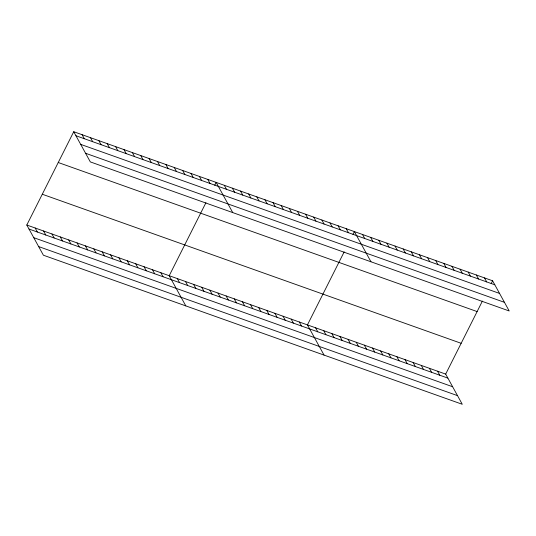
<?xml version="1.0" encoding="UTF-8"?>
<svg xmlns="http://www.w3.org/2000/svg" width="536" height="536" viewBox="0 0 536 536"><rect width="100%" height="100%" fill="white"/><g stroke="black" fill="none" stroke-linecap="round" stroke-linejoin="round"><path stroke-width="0.8" d="M26.8 225.026L445.677 374.095L462.267 404.278L43.396 255.216L26.8 225.026L73.734 131.722L492.604 280.784L509.2 310.974L90.323 161.906L73.734 131.722M205.938 202.695L169.215 275.712L185.811 305.895M214.742 185.201L216.149 182.401L232.745 212.591M344.172 251.887L307.443 324.903L324.039 355.087M352.969 234.393L354.376 231.592L370.972 261.782M445.677 374.095L482.4 301.078M491.197 283.584L492.604 280.784M75.938 135.735L494.815 284.797M80.688 144.372L499.559 293.433M85.579 153.269L504.45 302.338M58.243 162.515L477.12 311.577M42.29 194.24L461.161 343.301M29.004 229.04L447.882 378.108M33.755 237.676L452.632 386.744M38.646 246.58L457.523 395.642M484.477 277.896L486.681 281.909M476.343 275.002L478.548 279.015M468.209 272.107L470.42 276.12M460.082 269.213L462.287 273.226M451.949 266.318L454.16 270.332M443.821 263.424L446.026 267.437M435.688 260.53L437.892 264.543M427.554 257.635L429.765 261.648M419.427 254.741L421.631 258.754M411.293 251.853L413.504 255.866M403.166 248.959L405.37 252.972M395.032 246.064L397.236 250.078M386.898 243.17L389.109 247.183M378.771 240.275L380.975 244.289M370.637 237.381L372.848 241.394M362.51 234.487L364.715 238.5M437.543 371.2L439.748 375.213M429.41 368.306L431.621 372.319M346.249 228.705L348.454 232.711M421.283 365.411L423.487 369.425M338.115 225.81L340.32 229.823M413.149 362.517L415.36 366.53M329.982 222.916L332.193 226.929M405.022 359.629L407.226 363.643M321.855 220.021L324.059 224.035M396.888 356.735L399.092 360.748M313.721 217.127L315.925 221.14M388.754 353.84L390.965 357.854M305.594 214.233L307.798 218.246M380.627 350.946L382.831 354.959M297.46 211.338L299.664 215.351M372.493 348.052L374.704 352.065M289.326 208.444L291.537 212.457M364.366 345.157L366.57 349.171M281.199 205.549L283.403 209.563M356.232 342.263L358.437 346.276M273.065 202.662L275.27 206.675M348.099 339.368L350.31 343.382M264.938 199.767L267.142 203.78M339.971 336.474L342.176 340.487M256.804 196.873L259.009 200.886M331.838 333.586L334.049 337.6M248.671 193.978L250.882 197.992M323.711 330.692L325.915 334.705M240.543 191.084L242.748 195.097M315.577 327.798L317.781 331.811M232.41 188.19L234.614 192.203M224.283 185.295L226.487 189.309M299.316 322.009L301.52 326.022M291.182 319.114L293.393 323.128M283.055 316.22L285.259 320.233M207.774 179.419L209.978 183.433M274.921 313.325L277.125 317.339M199.392 176.438L201.596 180.451M266.794 310.438L268.998 314.451M191.017 173.456L193.221 177.47M258.66 307.543L260.865 311.557M182.635 170.475L184.846 174.488M250.526 304.649L252.737 308.662M174.26 167.493L176.465 171.507M242.399 301.755L244.604 305.768M165.885 164.519L168.09 168.532M234.266 298.86L236.47 302.874M157.504 161.537L159.715 165.55M226.138 295.966L228.343 299.979M149.129 158.556L151.333 162.569M218.005 293.071L220.209 297.085M140.754 155.574L142.958 159.587M209.871 290.177L212.082 294.19M132.372 152.593L134.583 156.606M201.744 287.283L203.948 291.296M123.997 149.611L126.201 153.624M193.61 284.395L195.814 288.408M115.615 146.63L117.826 150.643M185.483 281.5L187.687 285.514M107.24 143.648L109.445 147.661M177.349 278.606L179.553 282.619M98.865 140.667L101.07 144.68M90.484 137.685L92.695 141.698M160.84 272.73L163.044 276.744M82.109 134.704L84.313 138.717M152.465 269.749L154.669 273.762M144.084 266.767L146.294 270.781M135.709 263.786L137.913 267.799M127.327 260.804L129.538 264.817M118.952 257.823L121.156 261.836M110.577 254.841L112.781 258.855M102.195 251.86L104.406 255.873M93.82 248.878L96.024 252.892M85.445 245.897L87.649 249.91M77.063 242.915L79.274 246.929M68.688 239.934L70.893 243.947M60.307 236.952L62.518 240.965M51.932 233.971L54.136 237.984M43.557 230.989L45.761 235.003M35.175 228.008L37.386 232.021"/></g></svg>
